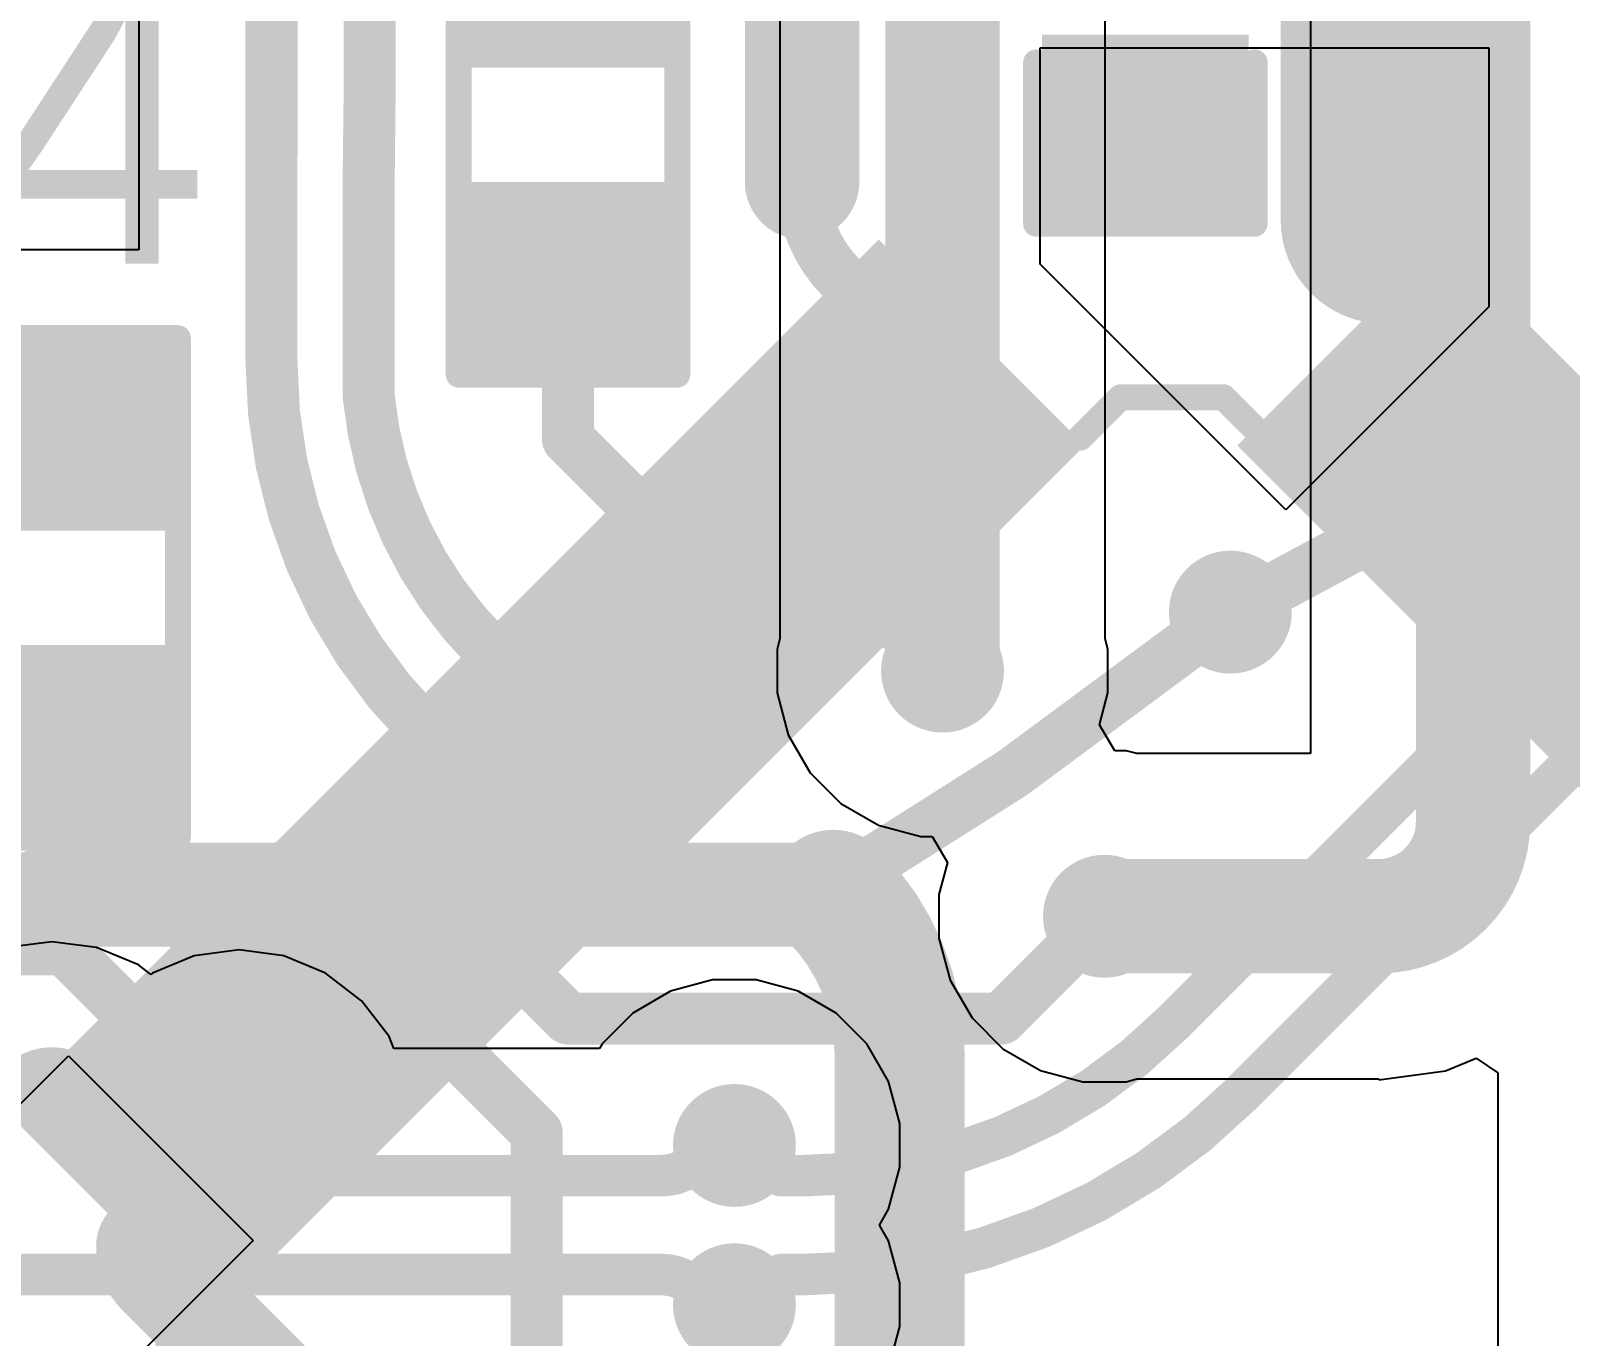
# Model space of a CAD drawing. Header units: millimetres. Extents: x -14 to 145, y 0 to 69.
# Drawn here: x 42.37 to 49.88, y 39.28 to 45.65 of the extents above; entities that cross this region are included whole.
import ezdxf

# ---------------------------------------------------------------- set-up
doc = ezdxf.new("R2010")
doc.units = ezdxf.units.MM
for name, color, linetype in [('BottomLayer', 5, 'Continuous'), ('TopLayer', 1, 'Continuous'), ('TopOverlay', 2, 'Continuous'), ('TopPaste', 8, 'Continuous'), ('TopSolder', 216, 'Continuous'), ('ViaHoleLayer', 16, 'Continuous')]:
    doc.layers.add(name, color=color, linetype=linetype)
doc.styles.add('Arial', font='', dxfattribs={"height": 0.2})
doc.styles.get('Arial').set_extended_font_data('Arial')

# ---------------------------------------------------------------- blocks, each defined once
blk = doc.blocks.new('48_LQFP__7_7___18')
at = {"layer": 'TopLayer'}
for points in [[(-2.5899999, 4.86000171), (-2.5899999, 3.64000161), (-2.90999926, 3.64000161), (-2.90999926, 4.86000171)], [(-2.0900009, 4.86000171), (-2.0900009, 3.64000161), (-2.41000026, 3.64000161), (-2.41000026, 4.86000171)], [(-1.5900019, 4.86000171), (-1.5900019, 3.64000161), (-1.91000126, 3.64000161), (-1.91000126, 4.86000171)], [(-1.09000036, 4.86000171), (-1.09000036, 3.64000161), (-1.40999972, 3.64000161), (-1.40999972, 4.86000171)], [(-0.5900013599999998, 4.86000171), (-0.5900013600000001, 3.64000161), (-0.9100007200000001, 3.64000161), (-0.9100007199999998, 4.86000171)], [(-0.08999981999999988, 4.860004249999999), (-0.0899998200000001, 3.64000415), (-0.4099991800000001, 3.64000415), (-0.4099991799999999, 4.860004249999999)], [(0.4099991800000001, 4.860004249999999), (0.4099991799999999, 3.64000415), (0.08999981999999988, 3.64000415), (0.0899998200000001, 4.860004249999999)], [(0.90999818, 4.860004249999999), (0.9099981799999999, 3.64000415), (0.5899988199999998, 3.64000415), (0.5899988200000001, 4.860004249999999)], [(1.40999972, 4.86000171), (1.40999972, 3.64000161), (1.09000036, 3.64000161), (1.09000036, 4.86000171)], [(1.90999872, 4.86000171), (1.90999872, 3.64000161), (1.58999936, 3.64000161), (1.58999936, 4.86000171)], [(2.41000026, 4.86000171), (2.41000026, 3.64000161), (2.0900009, 3.64000161), (2.0900009, 4.86000171)], [(2.90999926, 4.86000171), (2.90999926, 3.64000161), (2.5899999, 3.64000161), (2.5899999, 4.86000171)], [(4.86000171, 2.90999926), (4.86000171, 2.5899999), (3.64000161, 2.5899999), (3.64000161, 2.90999926)], [(4.86000171, 2.41000026), (4.86000171, 2.0900009), (3.64000161, 2.0900009), (3.64000161, 2.41000026)], [(4.86000171, 1.91000126), (4.86000171, 1.5900019), (3.64000161, 1.5900019), (3.64000161, 1.91000126)], [(4.86000171, 1.40999972), (4.86000171, 1.09000036), (3.64000161, 1.09000036), (3.64000161, 1.40999972)], [(4.86000171, 0.9100007199999998), (4.86000171, 0.5900013599999998), (3.64000161, 0.5900013600000001), (3.64000161, 0.9100007200000001)]]:
    blk.add_hatch(color=1, dxfattribs=at).paths.add_polyline_path(points)
at = {"layer": 'TopPaste'}
for points in [[(-2.5899999, 4.86000171), (-2.5899999, 3.64000161), (-2.90999926, 3.64000161), (-2.90999926, 4.86000171)], [(-2.0900009, 4.86000171), (-2.0900009, 3.64000161), (-2.41000026, 3.64000161), (-2.41000026, 4.86000171)], [(-1.5900019, 4.86000171), (-1.5900019, 3.64000161), (-1.91000126, 3.64000161), (-1.91000126, 4.86000171)], [(-1.09000036, 4.86000171), (-1.09000036, 3.64000161), (-1.40999972, 3.64000161), (-1.40999972, 4.86000171)], [(-0.5900013599999998, 4.86000171), (-0.5900013600000001, 3.64000161), (-0.9100007200000001, 3.64000161), (-0.9100007199999998, 4.86000171)], [(-0.08999981999999988, 4.860004249999999), (-0.0899998200000001, 3.64000415), (-0.4099991800000001, 3.64000415), (-0.4099991799999999, 4.860004249999999)], [(0.4099991800000001, 4.860004249999999), (0.4099991799999999, 3.64000415), (0.08999981999999988, 3.64000415), (0.0899998200000001, 4.860004249999999)], [(0.90999818, 4.860004249999999), (0.9099981799999999, 3.64000415), (0.5899988199999998, 3.64000415), (0.5899988200000001, 4.860004249999999)], [(1.40999972, 4.86000171), (1.40999972, 3.64000161), (1.09000036, 3.64000161), (1.09000036, 4.86000171)], [(1.90999872, 4.86000171), (1.90999872, 3.64000161), (1.58999936, 3.64000161), (1.58999936, 4.86000171)], [(2.41000026, 4.86000171), (2.41000026, 3.64000161), (2.0900009, 3.64000161), (2.0900009, 4.86000171)], [(2.90999926, 4.86000171), (2.90999926, 3.64000161), (2.5899999, 3.64000161), (2.5899999, 4.86000171)], [(4.86000171, 2.90999926), (4.86000171, 2.5899999), (3.64000161, 2.5899999), (3.64000161, 2.90999926)], [(4.86000171, 2.41000026), (4.86000171, 2.0900009), (3.64000161, 2.0900009), (3.64000161, 2.41000026)], [(4.86000171, 1.91000126), (4.86000171, 1.5900019), (3.64000161, 1.5900019), (3.64000161, 1.91000126)], [(4.86000171, 1.40999972), (4.86000171, 1.09000036), (3.64000161, 1.09000036), (3.64000161, 1.40999972)], [(4.86000171, 0.9100007199999998), (4.86000171, 0.5900013599999998), (3.64000161, 0.5900013600000001), (3.64000161, 0.9100007200000001)]]:
    blk.add_hatch(color=8, dxfattribs=at).paths.add_polyline_path(points)
at = {"layer": 'TopSolder'}
for points in [[(-2.4883999, 4.96160171), (-2.4883999, 3.53840161), (-3.01159926, 3.53840161), (-3.01159926, 4.96160171)], [(-1.9884009, 4.96160171), (-1.9884009, 3.53840161), (-2.51160026, 3.53840161), (-2.51160026, 4.96160171)], [(-1.4884019, 4.96160171), (-1.4884019, 3.53840161), (-2.01160126, 3.53840161), (-2.01160126, 4.96160171)], [(-0.9884003599999998, 4.96160171), (-0.9884003600000001, 3.53840161), (-1.51159972, 3.53840161), (-1.51159972, 4.96160171)], [(-0.4884013599999998, 4.96160171), (-0.4884013600000001, 3.53840161), (-1.01160072, 3.53840161), (-1.01160072, 4.96160171)], [(0.01160018000000015, 4.96160425), (0.01160017999999985, 3.53840415), (-0.5115991800000002, 3.53840415), (-0.5115991799999998, 4.96160425)], [(0.5115991800000002, 4.96160425), (0.5115991799999998, 3.53840415), (-0.01160018000000015, 3.53840415), (-0.01160017999999985, 4.96160425)], [(1.01159818, 4.96160425), (1.01159818, 3.53840415), (0.4883988199999998, 3.53840415), (0.4883988200000002, 4.96160425)], [(1.51159972, 4.96160171), (1.51159972, 3.53840161), (0.9884003599999998, 3.53840161), (0.9884003600000001, 4.96160171)], [(2.01159872, 4.96160171), (2.01159872, 3.53840161), (1.48839936, 3.53840161), (1.48839936, 4.96160171)], [(2.51160026, 4.96160171), (2.51160026, 3.53840161), (1.9884009, 3.53840161), (1.9884009, 4.96160171)], [(3.01159926, 4.96160171), (3.01159926, 3.53840161), (2.4883999, 3.53840161), (2.4883999, 4.96160171)], [(4.96160171, 3.01159926), (4.96160171, 2.4883999), (3.53840161, 2.4883999), (3.53840161, 3.01159926)], [(4.96160171, 2.51160026), (4.96160171, 1.9884009), (3.53840161, 1.9884009), (3.53840161, 2.51160026)], [(4.96160171, 2.01160126), (4.96160171, 1.4884019), (3.53840161, 1.4884019), (3.53840161, 2.01160126)], [(4.96160171, 1.51159972), (4.96160171, 0.9884003599999998), (3.53840161, 0.9884003600000001), (3.53840161, 1.51159972)], [(4.96160171, 1.01160072), (4.96160171, 0.4884013599999998), (3.53840161, 0.4884013600000001), (3.53840161, 1.01160072)]]:
    blk.add_hatch(color=216, dxfattribs=at).paths.add_polyline_path(points)
at = {"layer": 'TopOverlay', "const_width": 0.127}
for points in [[(-3.302, 3.581399999999999), (-3.02260254, 3.581399999999999)], [(3.02260254, 3.581399999999999), (3.302, 3.581399999999999)], [(3.302, 3.581399999999999), (3.6576, 3.2258)], [(3.6576, 3.2258), (3.6576, 3.0226)]]:
    blk.add_lwpolyline(points, dxfattribs=at)
at = {"layer": 'TopOverlay', "const_width": 0.0635}
for points in [[(-3.05435254, 3.581399999999999, 1), (-2.99085254, 3.581399999999999, 1)], [(2.99085254, 3.581399999999999, 1), (3.05435254, 3.581399999999999, 1)], [(3.27025, 3.581399999999999, 1), (3.33375, 3.581399999999999, 1)], [(3.27025, 3.581399999999999, 1), (3.33375, 3.581399999999999, 1)], [(3.625849999999999, 3.2258, 1), (3.68935, 3.2258, 1)], [(3.625849999999999, 3.2258, 1), (3.68935, 3.2258, 1)], [(3.625849999999999, 3.0226, 1), (3.68935, 3.0226, 1)]]:
    blk.add_lwpolyline(points, format="xyb", close=True, dxfattribs=at)
blk = doc.blocks.new('R___0603_25')
at = {"layer": 'TopLayer'}
for points in [[(-0.3809999999999999, 0.4445), (-0.3809999999999999, -0.4445), (-1.143, -0.4445), (-1.143, 0.4445)], [(1.143, 0.4445), (1.143, -0.4445), (0.3809999999999999, -0.4445), (0.3809999999999999, 0.4445)]]:
    blk.add_hatch(color=1, dxfattribs=at).paths.add_polyline_path(points)
at = {"layer": 'TopPaste'}
for points in [[(-0.3809999999999999, 0.4445), (-0.3809999999999999, -0.4445), (-1.143, -0.4445), (-1.143, 0.4445)], [(1.143, 0.4445), (1.143, -0.4445), (0.3809999999999999, -0.4445), (0.3809999999999999, 0.4445)]]:
    blk.add_hatch(color=8, dxfattribs=at).paths.add_polyline_path(points)
at = {"layer": 'TopSolder'}
for points in [[(-0.2794, 0.5460999999999999), (-0.2794, -0.5460999999999999), (-1.2446, -0.5460999999999999), (-1.2446, 0.5460999999999999)], [(1.2446, 0.5460999999999999), (1.2446, -0.5460999999999999), (0.2794, -0.5460999999999999), (0.2794, 0.5460999999999999)]]:
    blk.add_hatch(color=216, dxfattribs=at).paths.add_polyline_path(points)
at = {"layer": 'TopOverlay', "const_width": 0.127}
for points in [[(-1.2192, 0.5334), (-1.2192, -0.5334)], [(-1.2192, 0.5334), (1.2192, 0.5334)], [(1.2192, 0.5334), (1.2192, -0.5334)], [(-1.2192, -0.5334), (1.2192, -0.5334)]]:
    blk.add_lwpolyline(points, dxfattribs=at)
at = {"layer": 'TopOverlay', "const_width": 0.0635}
for points in [[(-1.25095, 0.5334, 1), (-1.18745, 0.5334, 1)], [(-1.25095, 0.5334, 1), (-1.18745, 0.5334, 1)], [(1.18745, 0.5334, 1), (1.25095, 0.5334, 1)], [(1.18745, 0.5334, 1), (1.25095, 0.5334, 1)], [(-1.25095, -0.5334, 1), (-1.18745, -0.5334, 1)], [(-1.25095, -0.5334, 1), (-1.18745, -0.5334, 1)], [(1.18745, -0.5334, 1), (1.25095, -0.5334, 1)], [(1.18745, -0.5334, 1), (1.25095, -0.5334, 1)]]:
    blk.add_lwpolyline(points, format="xyb", close=True, dxfattribs=at)
blk = doc.blocks.new('R___0603_26')
at = {"layer": 'TopLayer'}
for points in [[(-0.3809999999999999, 0.4445), (-0.3809999999999999, -0.4445), (-1.143, -0.4445), (-1.143, 0.4445)], [(1.143, 0.4445), (1.143, -0.4445), (0.3809999999999999, -0.4445), (0.3809999999999999, 0.4445)]]:
    blk.add_hatch(color=1, dxfattribs=at).paths.add_polyline_path(points)
at = {"layer": 'TopPaste'}
for points in [[(-0.3809999999999999, 0.4445), (-0.3809999999999999, -0.4445), (-1.143, -0.4445), (-1.143, 0.4445)], [(1.143, 0.4445), (1.143, -0.4445), (0.3809999999999999, -0.4445), (0.3809999999999999, 0.4445)]]:
    blk.add_hatch(color=8, dxfattribs=at).paths.add_polyline_path(points)
at = {"layer": 'TopSolder'}
for points in [[(-0.2794, 0.5460999999999999), (-0.2794, -0.5460999999999999), (-1.2446, -0.5460999999999999), (-1.2446, 0.5460999999999999)], [(1.2446, 0.5460999999999999), (1.2446, -0.5460999999999999), (0.2794, -0.5460999999999999), (0.2794, 0.5460999999999999)]]:
    blk.add_hatch(color=216, dxfattribs=at).paths.add_polyline_path(points)
at = {"layer": 'TopOverlay', "const_width": 0.127}
for points in [[(-1.2192, 0.5334), (1.2192, 0.5334)], [(-1.2192, 0.5334), (-1.2192, -0.5334)], [(1.2192, 0.5334), (1.2192, -0.5334)], [(-1.2192, -0.5334), (1.2192, -0.5334)]]:
    blk.add_lwpolyline(points, dxfattribs=at)
at = {"layer": 'TopOverlay', "const_width": 0.0635}
for points in [[(-1.25095, 0.5334, 1), (-1.18745, 0.5334, 1)], [(-1.25095, 0.5334, 1), (-1.18745, 0.5334, 1)], [(1.18745, 0.5334, 1), (1.25095, 0.5334, 1)], [(1.18745, 0.5334, 1), (1.25095, 0.5334, 1)], [(-1.25095, -0.5334, 1), (-1.18745, -0.5334, 1)], [(-1.25095, -0.5334, 1), (-1.18745, -0.5334, 1)], [(1.18745, -0.5334, 1), (1.25095, -0.5334, 1)], [(1.18745, -0.5334, 1), (1.25095, -0.5334, 1)]]:
    blk.add_lwpolyline(points, format="xyb", close=True, dxfattribs=at)
blk = doc.blocks.new('C___0603_52')
at = {"layer": 'TopLayer'}
for points in [[(-0.3809999999999999, 0.4445), (-0.3809999999999999, -0.4445), (-1.143, -0.4445), (-1.143, 0.4445)], [(1.143, 0.4445), (1.143, -0.4445), (0.3809999999999999, -0.4445), (0.3809999999999999, 0.4445)]]:
    blk.add_hatch(color=1, dxfattribs=at).paths.add_polyline_path(points)
at = {"layer": 'TopPaste'}
for points in [[(-0.3809999999999999, 0.4445), (-0.3809999999999999, -0.4445), (-1.143, -0.4445), (-1.143, 0.4445)], [(1.143, 0.4445), (1.143, -0.4445), (0.3809999999999999, -0.4445), (0.3809999999999999, 0.4445)]]:
    blk.add_hatch(color=8, dxfattribs=at).paths.add_polyline_path(points)
at = {"layer": 'TopSolder'}
for points in [[(-0.3210001199999999, 0.50449988), (-0.3210001199999999, -0.50449988), (-1.20299988, -0.50449988), (-1.20299988, 0.50449988)], [(1.20299988, 0.50449988), (1.20299988, -0.50449988), (0.3210001199999999, -0.50449988), (0.3210001199999999, 0.50449988)]]:
    blk.add_hatch(color=216, dxfattribs=at).paths.add_polyline_path(points)
at = {"layer": 'TopOverlay', "const_width": 0.127}
for points in [[(-0.4571999999999999, 0.5334), (-1.2446, 0.5334)], [(-1.2446, -0.5334), (-1.2446, 0.5334)], [(1.2446, 0.5334), (0.4571999999999999, 0.5334)], [(1.2446, -0.5334), (1.2446, 0.5334)], [(-0.4571999999999999, -0.5334), (-1.2446, -0.5334)], [(1.2446, -0.5334), (0.4571999999999999, -0.5334)]]:
    blk.add_lwpolyline(points, dxfattribs=at)
at = {"layer": 'TopOverlay', "const_width": 0.0635}
for points in [[(-1.27635, 0.5334, 1), (-1.21285, 0.5334, 1)], [(-1.27635, 0.5334, 1), (-1.21285, 0.5334, 1)], [(-0.4889499999999999, 0.5334, 1), (-0.42545, 0.5334, 1)], [(0.42545, 0.5334, 1), (0.4889499999999999, 0.5334, 1)], [(1.21285, 0.5334, 1), (1.27635, 0.5334, 1)], [(1.21285, 0.5334, 1), (1.27635, 0.5334, 1)], [(-1.27635, -0.5334, 1), (-1.21285, -0.5334, 1)], [(-1.27635, -0.5334, 1), (-1.21285, -0.5334, 1)], [(-0.4889499999999999, -0.5334, 1), (-0.42545, -0.5334, 1)], [(0.42545, -0.5334, 1), (0.4889499999999999, -0.5334, 1)], [(1.21285, -0.5334, 1), (1.27635, -0.5334, 1)], [(1.21285, -0.5334, 1), (1.27635, -0.5334, 1)]]:
    blk.add_lwpolyline(points, format="xyb", close=True, dxfattribs=at)

msp = doc.modelspace()

# ---------------------------------------------------------------- hatches: boundary and pattern name
at = {"layer": 'BottomLayer'}
h = msp.add_hatch(color=5, dxfattribs=at)
edge = h.paths.add_edge_path()
edge.add_arc((48.22369832, 42.81181176), 0.2999994, 0, 360)
h = msp.add_hatch(color=5, dxfattribs=at)
edge = h.paths.add_edge_path()
edge.add_arc((46.81813852, 42.52385195999999), 0.2999994, 0, 360)
h = msp.add_hatch(color=5, dxfattribs=at)
edge = h.paths.add_edge_path()
edge.add_arc((46.28473852, 41.43165196), 0.2999994, 0, 360)
h = msp.add_hatch(color=5, dxfattribs=at)
edge = h.paths.add_edge_path()
edge.add_arc((47.60885068, 41.32673725999999), 0.2999994, 0, 360)
h = msp.add_hatch(color=5, dxfattribs=at)
edge = h.paths.add_edge_path()
edge.add_arc((45.80213852, 40.20765136), 0.2999994, 0, 360)
h = msp.add_hatch(color=5, dxfattribs=at)
edge = h.paths.add_edge_path()
edge.add_arc((45.80213852, 39.42985256), 0.2999994, 0, 360)
at = {"layer": 'TopLayer'}
h = msp.add_hatch(color=1, dxfattribs=at)
edge = h.paths.add_edge_path()
edge.add_arc((48.22369832, 42.81181176), 0.2999994, 0, 360)
h = msp.add_hatch(color=1, dxfattribs=at)
edge = h.paths.add_edge_path()
edge.add_arc((46.81813852, 42.52385195999999), 0.2999994, 0, 360)
h = msp.add_hatch(color=1, dxfattribs=at)
edge = h.paths.add_edge_path()
edge.add_arc((46.28473852, 41.43165196), 0.2999994, 0, 360)
h = msp.add_hatch(color=1, dxfattribs=at)
edge = h.paths.add_edge_path()
edge.add_arc((47.60885068, 41.32673725999999), 0.2999994, 0, 360)
h = msp.add_hatch(color=1, dxfattribs=at)
edge = h.paths.add_edge_path()
edge.add_arc((45.80213852, 40.20765136), 0.2999994, 0, 360)
h = msp.add_hatch(color=1, dxfattribs=at)
edge = h.paths.add_edge_path()
edge.add_arc((45.80213852, 39.42985256), 0.2999994, 0, 360)
at = {"layer": 'ViaHoleLayer'}
h = msp.add_hatch(color=16, dxfattribs=at)
edge = h.paths.add_edge_path()
edge.add_arc((48.22369832, 42.81181176), 0.1499997, 0, 360)
h = msp.add_hatch(color=16, dxfattribs=at)
edge = h.paths.add_edge_path()
edge.add_arc((46.81813852, 42.52385195999999), 0.1499997, 0, 360)
h = msp.add_hatch(color=16, dxfattribs=at)
edge = h.paths.add_edge_path()
edge.add_arc((46.28473852, 41.43165196), 0.1499997, 0, 360)
h = msp.add_hatch(color=16, dxfattribs=at)
edge = h.paths.add_edge_path()
edge.add_arc((47.60885068, 41.32673725999999), 0.1499997, 0, 360)
h = msp.add_hatch(color=16, dxfattribs=at)
edge = h.paths.add_edge_path()
edge.add_arc((45.80213852, 40.20765136), 0.1499997, 0, 360)
h = msp.add_hatch(color=16, dxfattribs=at)
edge = h.paths.add_edge_path()
edge.add_arc((45.80213852, 39.42985256), 0.1499997, 0, 360)

# ---------------------------------------------------------------- linework, layer by layer
at = {"layer": 'BottomLayer'}
for p, q in [((48.61474402, 56.54084957999999), (48.61474402, 42.12093176)), ((46.02394401999999, 47.27365196), (46.02394401999999, 42.68174598)), ((47.61233301999999, 42.68174598), (47.61233301999999, 47.27365196)), ((46.02394401999999, 42.68174598), (46.01013912, 42.63022716)), ((46.01013912, 42.63022716), (46.01013912, 42.41747675999999)), ((47.62613792, 42.63022716), (47.61233301999999, 42.68174598)), ((47.62613792, 42.41747675999999), (47.62613792, 42.63022716)), ((46.01013912, 42.41747675999999), (46.06520378, 42.21197552)), ((47.58440826, 42.2617392), (47.62613792, 42.41747675999999)), ((47.65970148, 42.13473666), (47.58440826, 42.2617392)), ((46.06520378, 42.21197552), (46.17157898, 42.027729)), ((47.71522587999999, 42.13473666), (47.65970148, 42.13473666)), ((47.7667447, 42.12093176), (47.71522587999999, 42.13473666)), ((48.61474402, 42.12093176), (47.7667447, 42.12093176)), ((46.17157898, 42.027729), (46.32201556, 41.87729242)), ((46.32201556, 41.87729242), (46.50626208, 41.77091722)), ((46.50626208, 41.77091722), (46.71176332, 41.71585255999999)), ((46.71176332, 41.71585255999999), (46.76728772, 41.71585255999999)), ((46.76728772, 41.71585255999999), (46.84258094, 41.58885002)), ((46.84258094, 41.58885002), (46.80085128, 41.43311246)), ((46.80085128, 41.43311246), (46.80085128, 41.22036206)), ((42.4688127, 41.20238647999999), (42.24999931999999, 41.1735778)), ((42.68762608, 41.1735778), (42.4688127, 41.20238647999999)), ((46.80085128, 41.22036206), (46.85591594, 41.01486082)), ((42.89152966, 41.08912026), (42.68762608, 41.1735778)), ((43.16439931999999, 41.13336959999999), (42.96049574, 41.04891205999999)), ((43.3832127, 41.16217828), (43.16439931999999, 41.13336959999999)), ((43.60202607999999, 41.13336959999999), (43.3832127, 41.16217828)), ((43.80592966, 41.04891205999999), (43.60202607999999, 41.13336959999999)), ((42.9522128, 41.04255697999999), (42.89152966, 41.08912026)), ((42.96049574, 41.04891205999999), (42.9522128, 41.04255697999999)), ((43.98102455999999, 40.91455622), (43.80592966, 41.04891205999999)), ((45.69576332, 41.01565076), (45.49026207999999, 40.96058609999999)), ((45.90851371999999, 41.01565076), (45.69576332, 41.01565076)), ((46.11401496, 40.96058609999999), (45.90851371999999, 41.01565076)), ((46.85591594, 41.01486082), (46.96229114, 40.83061429999999)), ((44.1153804, 40.73946132), (43.98102455999999, 40.91455622)), ((45.49026207999999, 40.96058609999999), (45.30601556, 40.8542109)), ((46.29826148, 40.8542109), (46.11401496, 40.96058609999999)), ((45.30601556, 40.8542109), (45.15557898, 40.70377431999999)), ((46.44869806, 40.70377431999999), (46.29826148, 40.8542109)), ((46.96229114, 40.83061429999999), (47.11272772, 40.68017772)), ((44.13934784, 40.68159504), (44.1153804, 40.73946132)), ((45.14277483999999, 40.68159504), (44.13934784, 40.68159504)), ((45.15557898, 40.70377431999999), (45.14277483999999, 40.68159504)), ((46.55507326, 40.5195278), (46.44869806, 40.70377431999999)), ((47.11272772, 40.68017772), (47.29697424, 40.57380252)), ((49.27419406, 40.57145809999999), (49.42354606, 40.63332234)), ((49.42354606, 40.63332234), (49.52914402, 40.56276368)), ((46.61013791999999, 40.31402656), (46.55507326, 40.5195278)), ((47.29697424, 40.57380252), (47.50247547999999, 40.51873785999999)), ((47.50247547999999, 40.51873785999999), (47.71522587999999, 40.51873785999999)), ((47.71522587999999, 40.51873785999999), (47.7667447, 40.53254276)), ((47.7667447, 40.53254276), (48.94842382, 40.53254276)), ((48.94842382, 40.5285702), (49.27419406, 40.57145809999999)), ((48.94842382, 40.53254276), (48.94842382, 40.5285702)), ((49.52914402, 40.56276368), (49.52914402, 37.99819426)), ((46.61013791999999, 40.10127616), (46.61013791999999, 40.31402656)), ((46.55507326, 39.89577492), (46.61013791999999, 40.10127616)), ((46.51060294, 39.81875195999999), (46.55507326, 39.89577492)), ((46.55507326, 39.741729), (46.51060294, 39.81875195999999)), ((46.61013791999999, 39.53622776), (46.55507326, 39.741729)), ((46.61013791999999, 39.32347736), (46.61013791999999, 39.53622776)), ((46.55507326, 39.11797611999999), (46.61013791999999, 39.32347736))]:
    msp.add_line(p, q, dxfattribs=at)
for points, const_width in [([(49.40893852, 41.78725196), (49.40893852, 60.84447318)], 0.5588), ([(46.81813852, 42.52385195999999), (46.81813852, 47.27365196)], 0.5588), ([(42.6487082, 41.43165196), (46.28473852, 41.43165196)], 0.508), ([(47.60885068, 41.32673725999999), (48.94842382, 41.32673725999999)], 0.5588), ([(46.60899999999999, 37.33799999999999), (46.60899999999999, 40.64881634)], 0.635), ([(42.69741269999999, 40.28865196), (42.69741269999999, 40.35695256)], 0.2032), ([(43.15461269999999, 40.28865196), (43.15461269999999, 40.31674435999999)], 0.2032), ([(43.61181269999999, 40.28865196), (43.61181269999999, 40.31674435999999)], 0.2032), ([(45.7991337, 40.20765136), (45.80213852, 40.20765136)], 0.2032), ([(43.8404127, 40.06005196), (45.1866, 40.06005196)], 0.2032), ([(45.1866, 40.06005196), (45.4427971, 40.06005196)], 0.2032), ([(36.92303766, 39.57745196), (45.4427971, 39.57745196)], 0.2032), ([(45.7991337, 39.42985256), (45.80213852, 39.42985256)], 0.2032)]:
    msp.add_lwpolyline(points, dxfattribs=dict(at, const_width=const_width))
for points, const_width in [([(46.67843852, 42.52385195999999, 1), (46.95783852, 42.52385195999999, 1)], 0.2794), ([(49.26923851999999, 41.78725196, 1), (49.54863852, 41.78725196, 1)], 0.2794), ([(49.26923851999999, 41.78725196, 1), (49.54863852, 41.78725196, 1)], 0.2794), ([(46.12598851999999, 41.43165196, 1), (46.44348852, 41.43165196, 1)], 0.3175), ([(42.5217082, 41.43165196, 1), (42.7757082, 41.43165196, 1)], 0.254), ([(42.5217082, 41.43165196, 1), (42.7757082, 41.43165196, 1)], 0.254), ([(46.15773852, 41.43165196, 1), (46.41173851999999, 41.43165196, 1)], 0.254), ([(47.46915068, 41.32673725999999, 1), (47.74855068, 41.32673725999999, 1)], 0.2794), ([(48.80872382, 41.32673725999999, 1), (49.08812382, 41.32673725999999, 1)], 0.2794), ([(48.80872382, 41.32673725999999, 1), (49.08812382, 41.32673725999999, 1)], 0.2794), ([(46.45025, 40.64881634, 1), (46.76775, 40.64881634, 1)], 0.3175), ([(46.45025, 40.64881634, 1), (46.76775, 40.64881634, 1)], 0.3175), ([(42.64661269999999, 40.35695256, 1), (42.7482127, 40.35695256, 1)], 0.1016), ([(42.64661269999999, 40.35695256, 1), (42.7482127, 40.35695256, 1)], 0.1016), ([(42.64661269999999, 40.28865196, 1), (42.7482127, 40.28865196, 1)], 0.1016), ([(42.64661269999999, 40.28865196, 1), (42.7482127, 40.28865196, 1)], 0.1016), ([(43.1038127, 40.31674435999999, 1), (43.2054127, 40.31674435999999, 1)], 0.1016), ([(43.1038127, 40.31674435999999, 1), (43.2054127, 40.31674435999999, 1)], 0.1016), ([(43.1038127, 40.28865196, 1), (43.2054127, 40.28865196, 1)], 0.1016), ([(43.1038127, 40.28865196, 1), (43.2054127, 40.28865196, 1)], 0.1016), ([(43.5610127, 40.31674435999999, 1), (43.6626127, 40.31674435999999, 1)], 0.1016), ([(43.5610127, 40.31674435999999, 1), (43.6626127, 40.31674435999999, 1)], 0.1016), ([(43.5610127, 40.28865196, 1), (43.6626127, 40.28865196, 1)], 0.1016), ([(43.5610127, 40.28865196, 1), (43.6626127, 40.28865196, 1)], 0.1016), ([(45.7483337, 40.20765136, 1), (45.8499337, 40.20765136, 1)], 0.1016), ([(45.7483337, 40.20765136, 1), (45.8499337, 40.20765136, 1)], 0.1016), ([(45.75133852, 40.20765136, 1), (45.85293852, 40.20765136, 1)], 0.1016), ([(45.57016539999999, 40.13385166, 1), (45.6717654, 40.13385166, 1)], 0.1016), ([(45.57016539999999, 40.13385166, 1), (45.6717654, 40.13385166, 1)], 0.1016), ([(43.7896127, 40.06005196, 1), (43.8912127, 40.06005196, 1)], 0.1016), ([(43.7896127, 40.06005196, 1), (43.8912127, 40.06005196, 1)], 0.1016), ([(45.1358, 40.06005196, 1), (45.23739999999999, 40.06005196, 1)], 0.1016), ([(45.1358, 40.06005196, 1), (45.23739999999999, 40.06005196, 1)], 0.1016), ([(45.3919971, 40.06005196, 1), (45.4935971, 40.06005196, 1)], 0.1016), ([(45.3919971, 40.06005196, 1), (45.4935971, 40.06005196, 1)], 0.1016), ([(45.3919971, 39.57745196, 1), (45.4935971, 39.57745196, 1)], 0.1016), ([(45.3919971, 39.57745196, 1), (45.4935971, 39.57745196, 1)], 0.1016), ([(45.57016539999999, 39.50365226, 1), (45.6717654, 39.50365226, 1)], 0.1016), ([(45.57016539999999, 39.50365226, 1), (45.6717654, 39.50365226, 1)], 0.1016), ([(45.7483337, 39.42985256, 1), (45.8499337, 39.42985256, 1)], 0.1016), ([(45.7483337, 39.42985256, 1), (45.8499337, 39.42985256, 1)], 0.1016), ([(45.75133852, 39.42985256, 1), (45.85293852, 39.42985256, 1)], 0.1016)]:
    msp.add_lwpolyline(points, format="xyb", close=True, dxfattribs=dict(at, const_width=const_width))
for points, const_width in [([(49.40893852, 41.78725196, -0.4142135623730951), (48.94842382, 41.32673725999999)], 0.5588), ([(46.28473852, 41.43165196, -0.1989122854312855), (46.60899999999999, 40.64881634)], 0.635), ([(42.00483851999999, 41.16495196, -0.198912367379658), (42.6487082, 41.43165196)], 0.508), ([(42.2402127, 40.35695256, -0.9999999999999999), (42.69741269999999, 40.35695256)], 0.2032), ([(43.15461269999999, 40.31674435999999, -0.9999999999999999), (43.61181269999999, 40.31674435999999)], 0.2032), ([(43.15461269999999, 40.28865196, -0.9999999999999999), (42.69741269999999, 40.28865196)], 0.2032), ([(43.8404127, 40.06005196, -0.4142135623730951), (43.61181269999999, 40.28865196)], 0.2032), ([(45.6209654, 40.13385166, -0.198912367379658), (45.7991337, 40.20765136)], 0.2032), ([(45.6209654, 40.13385166, -0.198912367379658), (45.4427971, 40.06005196)], 0.2032), ([(45.4427971, 39.57745196, -0.198912367379658), (45.6209654, 39.50365226)], 0.2032), ([(45.7991337, 39.42985256, -0.198912367379658), (45.6209654, 39.50365226)], 0.2032)]:
    msp.add_lwpolyline(points, format="xyb", dxfattribs=dict(at, const_width=const_width))
at = {"layer": 'TopLayer'}
for p, q in [((42.89453194, 53.41626096), (42.89412299999999, 44.58125196)), ((47.2948, 45.5676), (49.48513851999999, 45.5676)), ((47.2948, 44.5109854), (47.2948, 45.5676)), ((49.48513851999999, 45.5676), (49.48513851999999, 44.30185196)), ((42.89412299999999, 44.58125196), (41.59843851999999, 44.58125196)), ((48.49453852, 43.31125196), (47.2948, 44.5109854)), ((49.48513851999999, 44.30185196), (48.49453852, 43.31125196)), ((41.35119999999999, 39.4462), (42.55009524, 40.64509524)), ((42.55009524, 40.64509524), (43.4517927, 39.74339524)), ((43.4517927, 39.74339524), (42.4434, 38.73499746))]:
    msp.add_line(p, q, dxfattribs=at)
for points, const_width in [([(46.13233852, 44.91145196), (46.13233852, 56.9645546)], 0.5588), ([(48.97713852, 44.72720036), (48.97713852, 53.4292937)], 1.016), ([(43.54153852, 44.03520276), (43.54197285999999, 53.41623048)], 0.254), ([(44.02099399999999, 45.37280486), (44.02136738, 53.41620762)], 0.254), ([(44.01549236, 44.84589709999999), (44.02099399999999, 45.37280486)], 0.254), ([(44.01549236, 43.87020182), (44.01549236, 44.84589709999999)], 0.254), ([(44.98933852, 43.6566183), (44.98933852, 44.42885196)], 0.254), ([(46.32786264, 44.43941582), (46.8242777, 43.94300076)], 0.254), ([(44.01549236, 43.87019927999999), (44.01549236, 43.87020182)], 0.254), ([(49.65270485999999, 43.23589524), (50.29599795999999, 43.87918834)], 0.254), ([(31.83213852, 43.69225196), (42.55093852, 43.69225196)], 0.5588), ([(44.98933852, 43.6566183), (45.76361687999999, 42.88233993999999)], 0.254), ([(48.96536054, 43.24016751999999), (49.29915209999999, 43.589448)], 0.254), ([(46.11717218, 43.23035549999999), (46.11717218, 43.2358927)], 0.254), ([(46.11717218, 43.23035549999999), (46.81813852, 42.52938916)], 0.254), ([(48.87044073999999, 43.15949204), (48.9000419, 43.17540514)], 0.254), ([(48.9000419, 43.17540514), (48.90023239999999, 43.17550674)], 0.254), ([(48.90124078, 43.1760503), (48.96536054, 43.24016751999999)], 0.254), ([(48.22369832, 42.81181176), (48.86741814, 43.15785628)], 0.254), ([(48.87024007999999, 43.15938282), (48.87044073999999, 43.15949204)], 0.254), ([(47.17796762, 42.03773913999999), (48.22369832, 42.81181176)], 0.254), ([(47.94022416, 40.80400018), (50.00626016, 42.87003618)], 0.2032), ([(44.60032228, 42.63142096), (45.05650882, 42.17523442)], 0.254), ([(46.81813852, 42.52385195999999), (46.81813852, 42.52938916)], 0.254), ([(48.28036572, 40.46164374), (50.34750916, 42.52878717999999)], 0.2032), ([(44.28548674, 42.23915098), (44.70295606, 41.82168166)], 0.254), ([(46.37130934, 41.52533477999999), (47.1415618, 42.0127938)], 0.254), ([(42.7742985, 41.62901504), (43.64229524, 40.7610183)], 0.254), ([(46.28473852, 41.43876396), (46.37130934, 41.52533477999999)], 0.254), ([(44.3494033, 41.46812636), (44.34940838, 41.46812636)], 0.254), ([(44.34940838, 41.46812636), (44.99068218, 40.82685256)], 0.254), ([(46.28473852, 41.43165196), (46.28473852, 41.43876396)], 0.254), ([(47.10446002, 40.82685256), (47.60434471999999, 41.32673725999999)], 0.254), ([(47.60434471999999, 41.32673725999999), (47.60885068, 41.32673725999999)], 0.254), ([(42.00483851999999, 41.16495196), (42.53125606, 41.16495196)], 0.254), ([(42.53125606, 41.16495196), (43.28874248, 40.40746554)], 0.254), ([(43.99585054, 41.1104588), (43.99585054, 41.1145736)], 0.254), ([(43.99585054, 41.1104588), (44.83693852, 40.26937082)], 0.254), ([(44.99068218, 40.82685256), (47.10446002, 40.82685256)], 0.254), ([(44.83693852, 38.91705196), (44.83693852, 40.26937082)], 0.254), ([(42.93518972, 40.05391278), (43.08225064, 39.90685186)], 0.254), ([(46.03073852, 40.06005196), (46.14417238, 40.06005196)], 0.2032), ([(43.08225064, 39.86018189999999), (43.08225064, 39.90685186)], 0.254), ([(42.9392207, 39.71715196), (43.08225064, 39.86018189999999)], 0.254), ([(42.99627417999999, 39.57912581999999), (42.99647737999999, 39.57892261999999)], 0.508), ([(42.99647737999999, 39.57892261999999), (44.0817, 38.4937)], 0.508), ([(46.03073852, 39.57745196), (46.14573447999999, 39.57745196)], 0.2032)]:
    msp.add_lwpolyline(points, dxfattribs=dict(at, const_width=const_width))
for points, const_width in [([(43.957494, 45.37280486, 1), (44.084494, 45.37280486, 1)], 0.127), ([(43.957494, 45.37280486, 1), (44.084494, 45.37280486, 1)], 0.127), ([(45.99263851999999, 44.91145196, 1), (46.27203852, 44.91145196, 1)], 0.2794), ([(48.72313852, 44.72720036, 1), (49.23113851999999, 44.72720036, 1)], 0.508), ([(46.06883852, 44.91145196, 1), (46.19583852, 44.91145196, 1)], 0.127), ([(43.95199236, 44.84589709999999, 1), (44.07899235999999, 44.84589709999999, 1)], 0.127), ([(43.95199236, 44.84589709999999, 1), (44.07899235999999, 44.84589709999999, 1)], 0.127), ([(44.92583851999999, 44.42885196, 1), (45.05283852, 44.42885196, 1)], 0.127), ([(46.26436263999999, 44.43941582, 1), (46.39136264, 44.43941582, 1)], 0.127), ([(46.26436263999999, 44.43941582, 1), (46.39136264, 44.43941582, 1)], 0.127), ([(43.47803852, 44.03520276, 1), (43.60503852, 44.03520276, 1)], 0.127), ([(43.47803852, 44.03520276, 1), (43.60503852, 44.03520276, 1)], 0.127), ([(46.7607777, 43.94300076, 1), (46.88777769999999, 43.94300076, 1)], 0.127), ([(43.95199236, 43.87020182, 1), (44.07899235999999, 43.87020182, 1)], 0.127), ([(43.95199236, 43.87020182, 1), (44.07899235999999, 43.87020182, 1)], 0.127), ([(43.95199236, 43.87019927999999, 1), (44.07899235999999, 43.87019927999999, 1)], 0.127), ([(43.95199236, 43.87019927999999, 1), (44.07899235999999, 43.87019927999999, 1)], 0.127), ([(42.41123852, 43.69225196, 1), (42.69063852, 43.69225196, 1)], 0.2794), ([(44.92583851999999, 43.6566183, 1), (45.05283852, 43.6566183, 1)], 0.127), ([(44.92583851999999, 43.6566183, 1), (45.05283852, 43.6566183, 1)], 0.127), ([(49.2356521, 43.589448, 1), (49.3626521, 43.589448, 1)], 0.127), ([(46.05367218, 43.2358927, 1), (46.18067217999999, 43.2358927, 1)], 0.127), ([(46.05367218, 43.23035549999999, 1), (46.18067217999999, 43.23035549999999, 1)], 0.127), ([(46.05367218, 43.23035549999999, 1), (46.18067217999999, 43.23035549999999, 1)], 0.127), ([(48.8365419, 43.17540514, 1), (48.9635419, 43.17540514, 1)], 0.127), ([(48.8365419, 43.17540514, 1), (48.9635419, 43.17540514, 1)], 0.127), ([(48.8367324, 43.17550674, 1), (48.9637324, 43.17550674, 1)], 0.127), ([(48.8367324, 43.17550674, 1), (48.9637324, 43.17550674, 1)], 0.127), ([(48.83774078, 43.17605284, 1), (48.96474078, 43.17605284, 1)], 0.127), ([(48.83774078, 43.1760503, 1), (48.96474078, 43.1760503, 1)], 0.127), ([(48.90186054, 43.24016751999999, 1), (49.02886054, 43.24016751999999, 1)], 0.127), ([(48.90186054, 43.24016751999999, 1), (49.02886054, 43.24016751999999, 1)], 0.127), ([(49.58920486, 43.23589524, 1), (49.71620486, 43.23589524, 1)], 0.127), ([(48.80391814, 43.15785628, 1), (48.93091814, 43.15785628, 1)], 0.127), ([(48.80391814, 43.15785628, 1), (48.93091814, 43.15785628, 1)], 0.127), ([(48.80674008, 43.15938282, 1), (48.93374007999999, 43.15938282, 1)], 0.127), ([(48.80674008, 43.15938282, 1), (48.93374007999999, 43.15938282, 1)], 0.127), ([(48.80694073999999, 43.15949204, 1), (48.93394074, 43.15949204, 1)], 0.127), ([(48.80694073999999, 43.15949204, 1), (48.93394074, 43.15949204, 1)], 0.127), ([(45.70011688, 42.88233993999999, 1), (45.82711688, 42.88233993999999, 1)], 0.127), ([(48.16019832, 42.81181176, 1), (48.28719832, 42.81181176, 1)], 0.127), ([(48.16019832, 42.81181176, 1), (48.28719832, 42.81181176, 1)], 0.127), ([(44.53682228, 42.63142096, 1), (44.66382228, 42.63142096, 1)], 0.127), ([(44.53682228, 42.63142096, 1), (44.66382228, 42.63142096, 1)], 0.127), ([(46.75463852, 42.52938916, 1), (46.88163852, 42.52938916, 1)], 0.127), ([(46.75463852, 42.52938916, 1), (46.88163852, 42.52938916, 1)], 0.127), ([(46.75463852, 42.52385195999999, 1), (46.88163852, 42.52385195999999, 1)], 0.127), ([(44.22198674, 42.23915098, 1), (44.34898673999999, 42.23915098, 1)], 0.127), ([(44.22198674, 42.23915098, 1), (44.34898673999999, 42.23915098, 1)], 0.127), ([(42.48743852, 42.16825196, 1), (42.61443851999999, 42.16825196, 1)], 0.127), ([(44.99300882, 42.17523442, 1), (45.12000882, 42.17523442, 1)], 0.127), ([(47.07806179999999, 42.0127938, 1), (47.2050618, 42.0127938, 1)], 0.127), ([(47.07806179999999, 42.0127938, 1), (47.2050618, 42.0127938, 1)], 0.127), ([(47.11446762, 42.03773913999999, 1), (47.24146762, 42.03773913999999, 1)], 0.127), ([(47.11446762, 42.03773913999999, 1), (47.24146762, 42.03773913999999, 1)], 0.127), ([(44.63945606, 41.82168166, 1), (44.76645606, 41.82168166, 1)], 0.127), ([(42.7107985, 41.62901758, 1), (42.8377985, 41.62901758, 1)], 0.127), ([(42.7107985, 41.62901504, 1), (42.8377985, 41.62901504, 1)], 0.127), ([(46.30780934, 41.52533477999999, 1), (46.43480933999999, 41.52533477999999, 1)], 0.127), ([(46.30780934, 41.52533477999999, 1), (46.43480933999999, 41.52533477999999, 1)], 0.127), ([(44.2859033, 41.46812636, 1), (44.4129033, 41.46812636, 1)], 0.127), ([(44.28590838, 41.46812636, 1), (44.41290838, 41.46812636, 1)], 0.127), ([(44.28590838, 41.46812636, 1), (44.41290838, 41.46812636, 1)], 0.127), ([(46.22123852, 41.43876396, 1), (46.34823852, 41.43876396, 1)], 0.127), ([(46.22123852, 41.43876396, 1), (46.34823852, 41.43876396, 1)], 0.127), ([(46.22123852, 41.43165196, 1), (46.34823852, 41.43165196, 1)], 0.127), ([(47.54084472, 41.32673725999999, 1), (47.66784472, 41.32673725999999, 1)], 0.127), ([(47.54084472, 41.32673725999999, 1), (47.66784472, 41.32673725999999, 1)], 0.127), ([(47.54535068, 41.32673725999999, 1), (47.67235067999999, 41.32673725999999, 1)], 0.127), ([(42.46775605999999, 41.16495196, 1), (42.59475606, 41.16495196, 1)], 0.127), ([(42.46775605999999, 41.16495196, 1), (42.59475606, 41.16495196, 1)], 0.127), ([(43.93235053999999, 41.1145736, 1), (44.05935054, 41.1145736, 1)], 0.127), ([(43.93235053999999, 41.1104588, 1), (44.05935054, 41.1104588, 1)], 0.127), ([(43.93235053999999, 41.1104588, 1), (44.05935054, 41.1104588, 1)], 0.127), ([(44.92718218, 40.82685256, 1), (45.05418218, 40.82685256, 1)], 0.127), ([(44.92718218, 40.82685256, 1), (45.05418218, 40.82685256, 1)], 0.127), ([(47.04096002, 40.82685256, 1), (47.16796002, 40.82685256, 1)], 0.127), ([(47.04096002, 40.82685256, 1), (47.16796002, 40.82685256, 1)], 0.127), ([(47.88942416, 40.80400018, 1), (47.99102415999999, 40.80400018, 1)], 0.1016), ([(47.88942416, 40.80400018, 1), (47.99102415999999, 40.80400018, 1)], 0.1016), ([(43.57879524, 40.7610183, 1), (43.70579524, 40.7610183, 1)], 0.127), ([(43.22524248, 40.40746554, 1), (43.35224248, 40.40746554, 1)], 0.127), ([(48.22956572, 40.46164374, 1), (48.33116571999999, 40.46164374, 1)], 0.1016), ([(48.22956572, 40.46164374, 1), (48.33116571999999, 40.46164374, 1)], 0.1016), ([(44.77343851999999, 40.26937082, 1), (44.90043852, 40.26937082, 1)], 0.127), ([(44.77343851999999, 40.26937082, 1), (44.90043852, 40.26937082, 1)], 0.127), ([(42.87168972, 40.05391278, 1), (42.99868971999999, 40.05391278, 1)], 0.127), ([(45.97993852, 40.06005196, 1), (46.08153852, 40.06005196, 1)], 0.1016), ([(46.09337238, 40.06005196, 1), (46.19497238, 40.06005196, 1)], 0.1016), ([(46.09337238, 40.06005196, 1), (46.19497238, 40.06005196, 1)], 0.1016), ([(43.01875063999999, 39.90685186, 1), (43.14575064, 39.90685186, 1)], 0.127), ([(43.01875063999999, 39.90685186, 1), (43.14575064, 39.90685186, 1)], 0.127), ([(42.8122207, 39.71715196, 1), (43.0662207, 39.71715196, 1)], 0.254), ([(43.01875063999999, 39.86018189999999, 1), (43.14575064, 39.86018189999999, 1)], 0.127), ([(43.01875063999999, 39.86018189999999, 1), (43.14575064, 39.86018189999999, 1)], 0.127), ([(42.8757207, 39.71715196, 1), (43.0027207, 39.71715196, 1)], 0.127), ([(42.86927418, 39.57912581999999, 1), (43.12327418, 39.57912581999999, 1)], 0.254), ([(42.86927418, 39.57912581999999, 1), (43.12327418, 39.57912581999999, 1)], 0.254), ([(42.86927418, 39.57912581999999, 1), (43.12327418, 39.57912581999999, 1)], 0.254), ([(42.86947738, 39.57892261999999, 1), (43.12347738, 39.57892261999999, 1)], 0.254), ([(42.86947738, 39.57892261999999, 1), (43.12347738, 39.57892261999999, 1)], 0.254), ([(42.86947738, 39.57892261999999, 1), (43.12347738, 39.57892261999999, 1)], 0.254), ([(45.97993852, 39.57745196, 1), (46.08153852, 39.57745196, 1)], 0.1016), ([(46.09493448, 39.57745196, 1), (46.19653448, 39.57745196, 1)], 0.1016), ([(46.09493448, 39.57745196, 1), (46.19653448, 39.57745196, 1)], 0.1016)]:
    msp.add_lwpolyline(points, format="xyb", close=True, dxfattribs=dict(at, const_width=const_width))
for points, const_width in [([(46.32786264, 44.43941582, -0.198912367379658), (46.13233852, 44.91145196)], 0.254), ([(44.28548674, 42.23915098, -0.1989123673796193), (43.54153852, 44.03520276)], 0.254), ([(44.60032228, 42.63142096, -0.1738806028074231), (44.01549236, 43.87019927999999)], 0.254), ([(48.90023239999999, 43.17550674, -0.00112736681357448), (48.90124078, 43.17605284)], 0.254), ([(48.86741814, 43.15785628, -0.003157860745903971), (48.87024007999999, 43.15938282)], 0.254), ([(42.7742985, 41.62901758, -0.198912367379658), (42.55093852, 42.16825196)], 0.254), ([(47.17796762, 42.03773913999999, -0.01824856869539426), (47.1415618, 42.0127938)], 0.254), ([(47.94022416, 40.80400018, -0.198912367379658), (46.14417238, 40.06005196)], 0.2032), ([(48.28036572, 40.46164374, -0.198912367379658), (46.14573447999999, 39.57745196)], 0.2032), ([(42.99627417999999, 39.57912581999999, -0.1985290536463964), (42.9392207, 39.71715196)], 0.508), ([(42.99647737999999, 39.57892261999999, -0.0003675049428347315), (42.99627417999999, 39.57912581999999)], 0.508)]:
    msp.add_lwpolyline(points, format="xyb", dxfattribs=dict(at, const_width=const_width))

# ---------------------------------------------------------------- block references
for name, p, rotation in [('C___0603_52', (47.80873852, 45.95285196), 270), ('R___0603_26', (44.98933852, 45.19085196), 90), ('48_LQFP__7_7___18', (47.88493852, 38.99325195999999), 45), ('R___0603_25', (42.55093852, 42.93025196), 90)]:
    msp.add_blockref(name, p, dxfattribs=dict(rotation=rotation))

# ---------------------------------------------------------------- texts
at = {"layer": 'TopOverlay', "style": 'Arial'}
msp.add_text('R14', height=1.397, dxfattribs=at).set_placement((39.65631642, 44.51372606))

doc.saveas('drawing.dxf')
